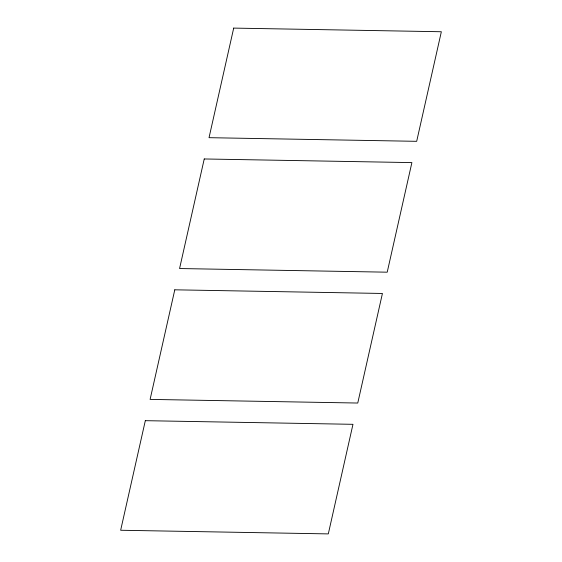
<?xml version="1.0" encoding="UTF-8"?>
<svg xmlns="http://www.w3.org/2000/svg" width="562" height="562" viewBox="0 0 562 562"><rect width="100%" height="100%" fill="white"/><g stroke="black" fill="none" stroke-linecap="round" stroke-linejoin="round"><path stroke-width="0.84" d="M145.319 420.678L120.654 530.254L328.306 533.9L352.971 424.317L145.319 420.678M174.782 289.816L150.11 399.399L357.762 403.038L382.427 293.462L174.782 289.816M204.238 158.962L179.573 268.538L387.218 272.184L411.89 162.601L204.238 158.962M233.694 28.1L209.029 137.683L416.681 141.322L441.346 31.746L233.694 28.1"/></g></svg>
